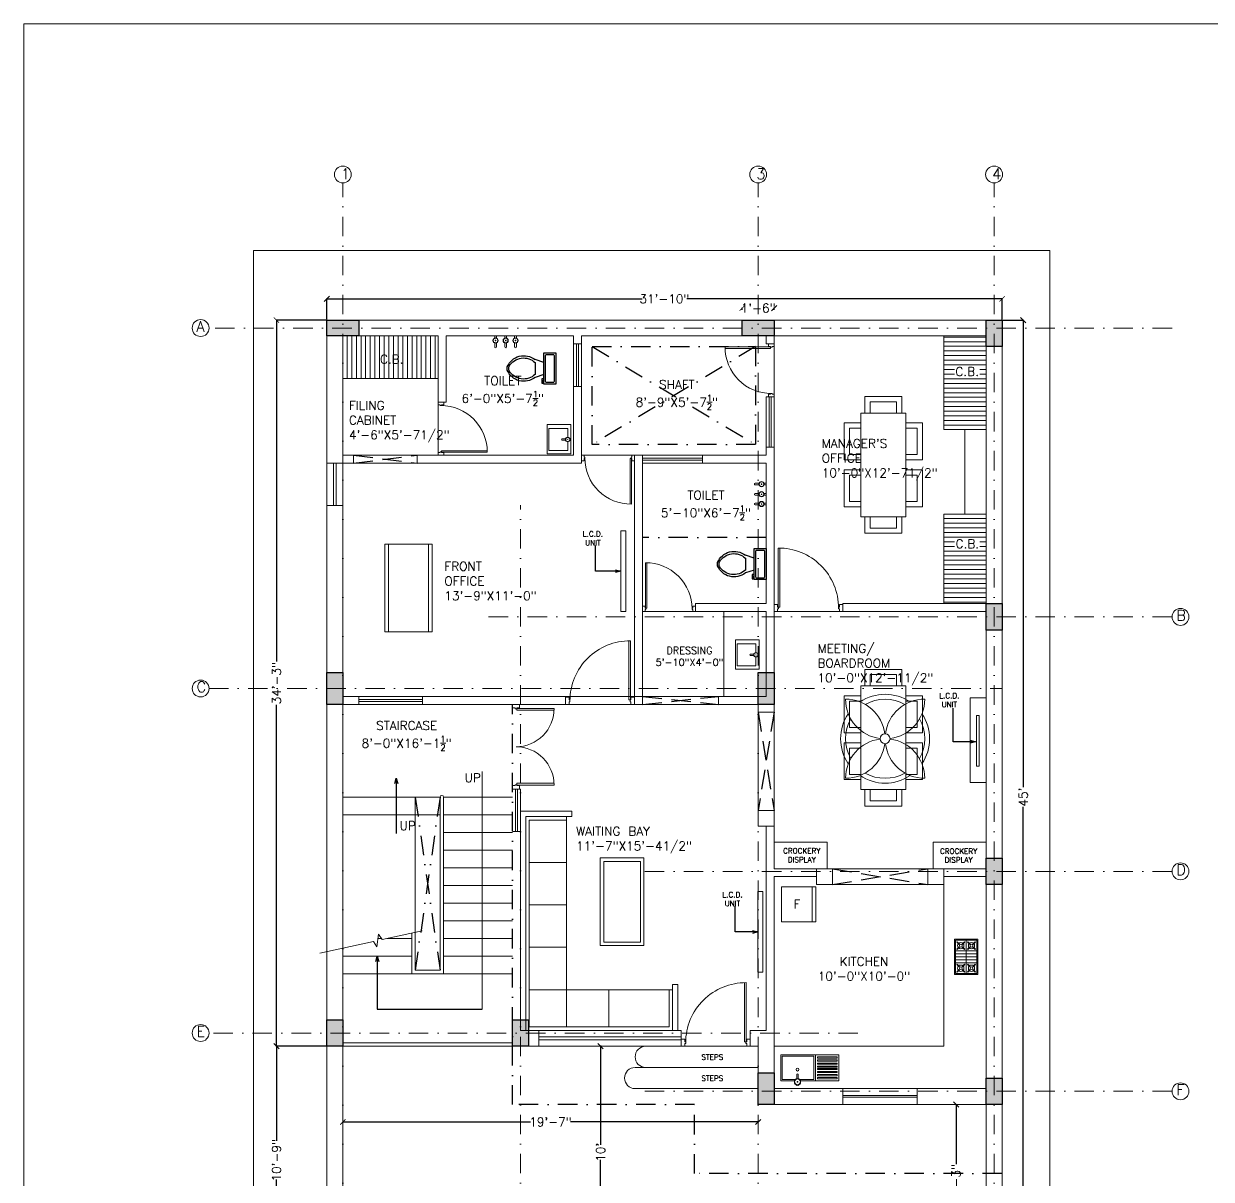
# Model space of a CAD drawing. Header units: inches. Extents: x 10416 to 14183, y 3009 to 10486.
# Drawn here: x 11217 to 11889, y 7477 to 8131 of the extents above; entities that cross this region are included whole.
import ezdxf

# ---------------------------------------------------------------- set-up
doc = ezdxf.new("R2010")
doc.units = ezdxf.units.IN
doc.header["$MEASUREMENT"] = 0
doc.header["$PDMODE"] = 98
doc.linetypes.add('DASHDOTX2', pattern=[2, 1, -0.5, 0, -0.5])
doc.linetypes.add('DASHEDX2', pattern=[1.5, 1, -0.5])
doc.layers.get('0').update_dxf_attribs({"lineweight": 9})
doc.layers.get('Defpoints').update_dxf_attribs({"lineweight": 9})
for name, color, linetype in [('A7- wall', 12, 'Continuous'), ('A7-arch', 144, 'DASHEDX2'), ('A7-column', 7, 'Continuous'), ('A7-cut out', 252, 'DASHDOTX2'), ('A7-door', 33, 'Continuous'), ('A7-furniture', 34, 'Continuous'), ('A7-sanitary', 132, 'Continuous'), ('A7-text', 232, 'Continuous')]:
    doc.layers.add(name, color=color, linetype=linetype)
doc.layers.add('A7-almirah', color=7, linetype='Continuous', true_color=0x895c32)
doc.layers.add('A7-pargola', color=7, linetype='Continuous', true_color=0xa99b8f)
for name, color, linetype, lineweight in [('DIM', 7, 'Continuous', 9), ('elehatch', 7, 'Continuous', 0), ('THIN', 8, 'Continuous', 9)]:
    doc.layers.add(name, color=color, linetype=linetype, lineweight=lineweight)
doc.styles.get("Standard").update_dxf_attribs({"font": 'txt.shx', "height": 5})
doc.styles.add('WORKING', font='txt.shx', dxfattribs={"height": 5})
doc.dimstyles.new('FERDIM', dxfattribs={"dimtxt": 5, "dimasz": 3, "dimexe": 0.1875, "dimexo": 0.375, "dimgap": 0.125, "dimtad": 0, "dimdec": 1, "dimzin": 0, "dimdsep": 46, "dimlunit": 4, "dimtxsty": 'Standard', "dimblk1": 'OBLIQUE', "dimblk2": 'ARCHTICK', "dimsah": 1, "dimcen": 0.09375, "dimdle": 0.1875, "dimclrd": 256, "dimclre": 256, "dimclrt": 256, "dimadec": 0, "dimazin": 3, "dimtfac": 1, "dimtdec": 1, "dimtofl": 0, "dimtmove": 1, "dimatfit": 3, "dimldrblk": 'OPEN30', "dimfxl": 1, "dimtolj": 1, "dimtzin": 0, "dimarcsym": 0})

# ---------------------------------------------------------------- blocks, each defined once
blk = doc.blocks.new('FFDF')
at = {"layer": 'A7-sanitary', "lineweight": 9}
for p, q in [((20303.78, 256.15), (20303.78, 255.15)), ((20304.72, 256.15), (20304.72, 255.14)), ((20309.5, 256.15), (20309.5, 255.15)), ((20310.45, 256.15), (20310.45, 255.14)), ((20315.04, 256.15), (20315.04, 255.15)), ((20315.99, 256.15), (20315.99, 255.14)), ((20303.78, 252.36), (20303.78, 250.16)), ((20304.41, 253.83), (20304.06, 253.68)), ((20304.72, 252.37), (20304.72, 250.16)), ((20309.5, 252.36), (20309.5, 250.16)), ((20310.14, 253.83), (20309.79, 253.68)), ((20310.45, 252.37), (20310.45, 250.16)), ((20315.04, 252.36), (20315.04, 250.16)), ((20315.68, 253.83), (20315.33, 253.68)), ((20315.99, 252.37), (20315.99, 250.16))]:
    blk.add_line(p, q, dxfattribs=at)
for centre, radius in [((20304.24, 253.75), 1.47), ((20304.24, 253.75), 1.28), ((20304.24, 253.75), 0.19), ((20309.97, 253.75), 1.47), ((20309.97, 253.75), 1.28), ((20309.97, 253.75), 0.19), ((20315.5, 253.75), 1.47), ((20315.5, 253.75), 1.28), ((20315.5, 253.75), 0.19)]:
    blk.add_circle(centre, radius, dxfattribs=at)
for centre in [(20304.25, 250.16), (20309.98, 250.16), (20315.51, 250.16)]:
    blk.add_arc(centre, 0.474, 180, 0, dxfattribs=at)
blk = doc.blocks.new('GFGGFFG')
at = {"layer": 'A7-sanitary', "lineweight": 9}
for p, q in [((20260.78, 242.76), (20260.78, 256.15)), ((20260.78, 256.15), (20277.33, 256.15)), ((20277.33, 256.15), (20277.33, 242.76)), ((20268.37, 253.14), (20268.37, 251.32)), ((20268.75, 254.31), (20268.88, 254.42)), ((20269.26, 253.14), (20269.26, 251.32)), ((20277.33, 242.76), (20260.78, 242.76))]:
    blk.add_line(p, q, dxfattribs=at)
blk.add_lwpolyline([(20270.12, 254.36), (20275.07, 254.36), (20275.07, 243.65), (20262.57, 243.65), (20262.57, 254.36), (20267.51, 254.36)], dxfattribs=at)
for radius in [1.3, 1.13, 0.0821]:
    blk.add_circle((20268.82, 254.36), radius, dxfattribs=at)
blk.add_arc((20268.82, 251.32), 0.446, 180, 0, dxfattribs=at)
blk = doc.blocks.new('*U13')
for p, q in [((-8, -8.5), (-8, -8)), ((-7, -8), (-7, -9.5)), ((-4, -8), (-6, -14)), ((4, -8), (6, -14)), ((9.5, -6), (9.5, -2)), ((-10, -8.5), (-8, -8.5)), ((-10, -9.5), (-10, -8.5)), ((-7, -9.5), (-10, -9.5)), ((4, -14), (-4, -14))]:
    blk.add_line(p, q)
blk.add_lwpolyline([(10.5, -8), (10.5, 0), (-10.5, 0), (-10.5, -8)], close=True)
for points in [[(-9.5, -2), (-9.5, -6)], [(8.5, -1), (-8.5, -1)], [(-8.5, -7), (8.5, -7)]]:
    blk.add_lwpolyline(points)
for centre, radius, start, end in [((-8.62, -1.88), 0.884, 81.8699, 188.1301), ((-8.62, -6.12), 0.884, 171.8699, 278.1301), ((8.62, -1.88), 0.884, 351.8699, 98.1301), ((8.62, -6.12), 0.884, 261.8699, 8.1301), ((3.52, -21.58), 12.17, 141.46911, 247.97143), ((4.2, -21.82), 11.33, 136.36773, 238.94682), ((-3.52, -21.58), 12.17, 292.02843, 38.53071), ((-4.2, -21.82), 11.33, 301.05301, 43.63209), ((0, -27.88), 4, 245.73182, 294.26817), ((0, -29), 4, 254.86053, 285.13947)]:
    blk.add_arc(centre, radius, start, end)
blk = doc.blocks.new('WTHREREG')
at = {"layer": 'A7-door', "lineweight": 0}
for p, q in [((677.32, -489.1), (677.32, -493.1)), ((679.32, -489.1), (677.32, -489.1)), ((679.32, -490.6), (679.32, -489.1)), ((677.32, -493.1), (679.32, -493.1)), ((679.82, -490.6), (679.32, -490.6)), ((679.32, -493.1), (679.32, -491.6)), ((679.32, -491.6), (679.82, -491.6)), ((679.82, -491.6), (679.82, -490.6))]:
    blk.add_line(p, q, dxfattribs=at)
blk = doc.blocks.new('EWRT5RYH6THYH')
at = {"lineweight": 0}
for p, q in [((713.07, -490.6), (713.07, -457.11)), ((714.07, -490.6), (714.07, -457.1)), ((714.07, -490.6), (713.07, -490.6))]:
    blk.add_line(p, q, dxfattribs=at)
blk.add_arc((713.82, -491.1), 34, 89.5787, 180, dxfattribs=at)
blk.add_blockref('WTHREREG', (0, 0), dxfattribs=at)
at = {"lineweight": 0, "xscale": -1}
blk.add_blockref('WTHREREG', (1393.64, 0), dxfattribs=at)
blk = doc.blocks.new('STOV')
at = {"layer": 'A7-sanitary', "lineweight": 9}
for p, q in [((-448.7, -319.3), (-448.7, -353)), ((-459.5, -330.2), (-437.9, -330.2)), ((-459.5, -333.2), (-437.9, -333.2)), ((-459.5, -336.2), (-437.9, -336.2)), ((-459.5, -339.2), (-437.9, -339.2)), ((-459.5, -342.2), (-437.9, -342.2))]:
    blk.add_line(p, q, dxfattribs=at)
for points in [[(-460.6, -354.1), (-436.8, -354.1), (-436.8, -318.3), (-460.6, -318.3)], [(-459.5, -353), (-437.9, -353), (-437.9, -319.3), (-459.5, -319.3)], [(-458, -321.2), (-457.7, -320.9), (-455.5, -323.1), (-455.8, -323.4)], [(-450.2, -321.2), (-450.5, -320.9), (-452.8, -323.1), (-452.5, -323.4)], [(-447.2, -321.2), (-446.9, -320.9), (-444.6, -323.1), (-444.9, -323.4)], [(-439.4, -321.2), (-439.7, -320.9), (-442, -323.1), (-441.7, -323.4)], [(-458, -328.4), (-457.7, -328.7), (-455.5, -326.4), (-455.8, -326.1)], [(-450.2, -328.4), (-450.5, -328.7), (-452.8, -326.4), (-452.5, -326.1)], [(-447.2, -328.4), (-446.9, -328.7), (-444.6, -326.4), (-444.9, -326.1)], [(-439.4, -328.4), (-439.7, -328.7), (-442, -326.4), (-441.7, -326.1)], [(-458, -344), (-457.7, -343.7), (-455.5, -346), (-455.8, -346.3)], [(-450.2, -344), (-450.5, -343.7), (-452.8, -346), (-452.5, -346.3)], [(-447.2, -344), (-446.9, -343.7), (-444.6, -346), (-444.9, -346.3)], [(-439.4, -344), (-439.7, -343.7), (-442, -346), (-441.7, -346.3)], [(-458, -351.2), (-457.7, -351.5), (-455.5, -349.2), (-455.8, -348.9)], [(-450.2, -351.2), (-450.5, -351.5), (-452.8, -349.2), (-452.5, -348.9)], [(-447.2, -351.2), (-446.9, -351.5), (-444.6, -349.2), (-444.9, -348.9)], [(-439.4, -351.2), (-439.7, -351.5), (-442, -349.2), (-441.7, -348.9)]]:
    blk.add_lwpolyline(points, close=True, dxfattribs=at)
for centre, radius in [((-454.1, -324.8), 3.19), ((-454.1, -324.8), 1.49), ((-443.3, -324.8), 3.19), ((-443.3, -324.8), 1.49), ((-454.1, -347.6), 3.19), ((-454.1, -347.6), 1.49), ((-443.3, -347.6), 3.19), ((-443.3, -347.6), 1.49)]:
    blk.add_circle(centre, radius, dxfattribs=at)
blk = doc.blocks.new('FTGF')
at = {"layer": 'A7-sanitary', "lineweight": 9}
for p, q in [((7083.37, 1438.33), (7067.17, 1438.33)), ((7067.17, 1438.33), (7067.17, 1402.08)), ((7083.37, 1414.37), (7083.37, 1438.33)), ((7067.17, 1423.68), (7083.37, 1423.68)), ((7082.1, 1412.97), (7079.47, 1412.97)), ((7082.1, 1412.07), (7079.47, 1412.07)), ((7083.37, 1402.08), (7083.37, 1410.67)), ((7083.74, 1412.52), (7084.28, 1412.52)), ((7086.54, 1412.97), (7085.91, 1412.97)), ((7086.54, 1412.07), (7085.91, 1412.07)), ((7067.17, 1402.08), (7083.37, 1402.08))]:
    blk.add_line(p, q, dxfattribs=at)
for points in [[(7068.47, 1424.92), (7069.18, 1424.92), (7069.18, 1437.18), (7068.47, 1437.18)], [(7070.31, 1424.92), (7071.02, 1424.92), (7071.02, 1437.18), (7070.31, 1437.18)], [(7072.3, 1424.92), (7073.01, 1424.92), (7073.01, 1437.18), (7072.3, 1437.18)], [(7074.14, 1424.92), (7074.85, 1424.92), (7074.85, 1437.18), (7074.14, 1437.18)], [(7076.4, 1424.92), (7075.69, 1424.92), (7075.69, 1437.18), (7076.4, 1437.18)], [(7078.24, 1424.92), (7077.53, 1424.92), (7077.53, 1437.18), (7078.24, 1437.18)], [(7080.22, 1424.92), (7079.51, 1424.92), (7079.51, 1437.18), (7080.22, 1437.18)], [(7082.06, 1424.92), (7081.36, 1424.92), (7081.36, 1437.18), (7082.06, 1437.18)]]:
    blk.add_lwpolyline(points, close=True, dxfattribs=at)
blk.add_lwpolyline([(7082.47, 1413.73), (7082.47, 1422.78), (7068.07, 1422.78), (7068.07, 1402.98), (7082.47, 1402.98), (7082.47, 1411.31)], dxfattribs=at)
for centre, radius in [((7076.37, 1412.52), 0.9), ((7084.01, 1412.52), 1.96), ((7084.01, 1412.52), 1.78), ((7084.01, 1412.52), 0.27)]:
    blk.add_circle(centre, radius, dxfattribs=at)
blk.add_arc((7079.47, 1412.52), 0.45, 90, 270, dxfattribs=at)
blk = doc.blocks.new('ukk')
at = {"layer": 'A7-furniture', "color": 253, "lineweight": 9}
for p, q in [((62701.34, 11820.31), (62755.52, 11820.31)), ((62701.34, 11796.7), (62701.34, 11820.31)), ((62755.52, 11796.7), (62755.52, 11820.31)), ((62701.34, 11796.7), (62755.52, 11796.7))]:
    blk.add_line(p, q, dxfattribs=at)
for points in [[(62706.54, 11820.31), (62706.54, 11828.97), (62725.83, 11828.97), (62725.83, 11820.31)], [(62731.03, 11820.31), (62731.03, 11828.97), (62750.32, 11828.97), (62750.32, 11820.31)], [(62709.3, 11820.31), (62709.3, 11826.22), (62723.07, 11826.22), (62723.07, 11820.31)], [(62733.79, 11820.31), (62733.79, 11826.22), (62747.57, 11826.22), (62747.57, 11820.31)], [(62701.34, 11818.15), (62692.68, 11818.15), (62692.68, 11798.86), (62701.34, 11798.86)], [(62701.34, 11815.39), (62695.44, 11815.39), (62695.44, 11801.62), (62701.34, 11801.62)], [(62755.52, 11818.15), (62764.18, 11818.15), (62764.18, 11798.86), (62755.52, 11798.86)], [(62755.52, 11815.39), (62761.43, 11815.39), (62761.43, 11801.62), (62755.52, 11801.62)], [(62706.54, 11796.7), (62706.54, 11788.04), (62725.83, 11788.04), (62725.83, 11796.7)], [(62709.3, 11796.7), (62709.3, 11790.79), (62723.07, 11790.79), (62723.07, 11796.7)], [(62731.03, 11796.7), (62731.03, 11788.04), (62750.32, 11788.04), (62750.32, 11796.7)], [(62733.79, 11796.7), (62733.79, 11790.79), (62747.57, 11790.79), (62747.57, 11796.7)]]:
    blk.add_lwpolyline(points, dxfattribs=at)
blk = doc.blocks.new('FRGHG')
at = {"layer": 'A7- wall', "color": 251, "lineweight": 5}
blk.add_circle((294457.3, -27483.8), 4.86, dxfattribs=at)
for centre, radius, start, end in [((294457.3, -27444.9), 38.9, 180, 262.8334), ((294418.4, -27483.8), 38.9, 7.1666, 90), ((294457.3, -27483.8), 43.7, 55.7711, 124.2289), ((294457.3, -27483.8), 38.9, 60, 120), ((294496.2, -27483.8), 38.9, 90, 172.8334), ((294457.3, -27444.9), 38.9, 277.1666, 0), ((294457.3, -27483.8), 43.7, 145.7711, 214.2289), ((294457.3, -27483.8), 38.9, 150, 210), ((294457.3, -27483.8), 38.9, 330, 30), ((294457.3, -27483.8), 43.7, 325.7711, 34.2289), ((294457.3, -27522.6), 38.9, 97.1666, 180), ((294418.4, -27483.8), 38.9, 270, 352.8334), ((294496.2, -27483.8), 38.9, 187.1666, 270), ((294457.3, -27522.6), 38.9, 0, 82.8334), ((294457.3, -27483.8), 43.7, 235.7711, 304.2289), ((294457.3, -27483.8), 38.9, 240, 300)]:
    blk.add_arc(centre, radius, start, end, dxfattribs=at)
blk = doc.blocks.new('_ArchTick')
at = {"layer": 'DIM', "color": 0, "const_width": 0.15}
blk.add_lwpolyline([(-0.5, -0.5), (0.5, 0.5)], dxfattribs=at)
blk = doc.blocks.new('_Oblique')
at = {"color": 0, "linetype": 'ByBlock', "lineweight": -2}
blk.add_line((-0.5, -0.5), (0.5, 0.5), dxfattribs=at)
blk = doc.blocks.new('_Open30')
at = {"color": 0, "linetype": 'ByBlock', "lineweight": -2}
for p, q in [((-1, 0.27), (0, 0)), ((0, 0), (-1, -0.27)), ((0, 0), (-1, 0))]:
    blk.add_line(p, q, dxfattribs=at)
blk = doc.blocks.new('*D19')
at = {"lineweight": -2, "ltscale": 45, "transparency": 16777216}
for p, q in [((11388.34, 7551.97), (11359.99, 7551.97)), ((11360.18, 7552.16), (11360.18, 7498.43)), ((11360.18, 7422.79), (11360.18, 7476.52)), ((11388.34, 7422.97), (11359.99, 7422.97))]:
    blk.add_line(p, q, dxfattribs=at)
at = {"layer": 'Defpoints', "color": 0, "lineweight": 13, "ltscale": 45, "transparency": 16777216}
for p in [(11360.18, 7551.97), (11388.71, 7551.97), (11388.71, 7422.97)]:
    blk.add_point(p, dxfattribs=at)
at = {"lineweight": -2, "ltscale": 45, "transparency": 16777216, "xscale": 3, "yscale": 3, "zscale": 3}
for name, p, rotation in [('_ArchTick', (11360.18, 7551.97), 90), ('_Oblique', (11360.18, 7422.97), 270)]:
    blk.add_blockref(name, p, dxfattribs=dict(at, rotation=rotation))
at = {"ltscale": 45, "transparency": 16777216, "insert": (11360.18, 7487.47), "char_height": 5, "attachment_point": 5, "rotation": 90}
blk.add_mtext('\\A1;10\'-9"', dxfattribs=at)
blk = doc.blocks.new('*D20')
at = {"lineweight": -2, "ltscale": 45, "transparency": 16777216}
for p, q in [((11388.34, 7962.97), (11359.99, 7962.97)), ((11360.18, 7963.16), (11360.18, 7769.68)), ((11360.18, 7551.79), (11360.18, 7745.27)), ((11388.34, 7551.97), (11359.99, 7551.97))]:
    blk.add_line(p, q, dxfattribs=at)
at = {"layer": 'Defpoints', "color": 0, "lineweight": 13, "ltscale": 45, "transparency": 16777216}
for p in [(11360.18, 7962.97), (11388.71, 7962.97), (11388.71, 7551.97)]:
    blk.add_point(p, dxfattribs=at)
at = {"lineweight": -2, "ltscale": 45, "transparency": 16777216, "xscale": 3, "yscale": 3, "zscale": 3}
for name, p, rotation in [('_ArchTick', (11360.18, 7962.97), 90), ('_Oblique', (11360.18, 7551.97), 270)]:
    blk.add_blockref(name, p, dxfattribs=dict(at, rotation=rotation))
at = {"ltscale": 45, "transparency": 16777216, "insert": (11360.18, 7757.47), "char_height": 5, "attachment_point": 5, "rotation": 90}
blk.add_mtext('\\A1;34\'-3"', dxfattribs=at)
blk = doc.blocks.new('*D21')
at = {"lineweight": -2, "ltscale": 45, "transparency": 16777216}
for p, q in [((11388.52, 7974.95), (11567.09, 7974.95)), ((11388.71, 7963.35), (11388.71, 7975.13)), ((11770.9, 7974.95), (11592.34, 7974.95)), ((11770.71, 7963.35), (11770.71, 7975.13))]:
    blk.add_line(p, q, dxfattribs=at)
at = {"layer": 'Defpoints', "color": 0, "lineweight": 13, "ltscale": 45, "transparency": 16777216}
for p in [(11770.71, 7974.95), (11388.71, 7962.97), (11770.71, 7962.97)]:
    blk.add_point(p, dxfattribs=at)
at = {"lineweight": -2, "ltscale": 45, "transparency": 16777216, "xscale": 3, "yscale": 3, "zscale": 3, "rotation": 180}
blk.add_blockref('_Oblique', (11388.71, 7974.95), dxfattribs=at)
at = {"lineweight": -2, "ltscale": 45, "transparency": 16777216, "xscale": 3, "yscale": 3, "zscale": 3}
blk.add_blockref('_ArchTick', (11770.71, 7974.95), dxfattribs=at)
at = {"ltscale": 45, "transparency": 16777216, "insert": (11579.71, 7974.95), "char_height": 5, "attachment_point": 5}
blk.add_mtext('\\A1;31\'-10"', dxfattribs=at)
blk = doc.blocks.new('*D22')
at = {"lineweight": -2, "ltscale": 45, "transparency": 16777216}
for p, q in [((11771.09, 7962.97), (11782.91, 7962.97)), ((11782.72, 7963.16), (11782.72, 7698.52)), ((11782.72, 7422.79), (11782.72, 7687.43)), ((11771.09, 7422.97), (11782.91, 7422.97))]:
    blk.add_line(p, q, dxfattribs=at)
at = {"layer": 'Defpoints', "color": 0, "ltscale": 45, "transparency": 16777216}
for p in [(11770.71, 7962.97), (11770.71, 7422.97), (11782.72, 7422.97)]:
    blk.add_point(p, dxfattribs=at)
at = {"lineweight": -2, "ltscale": 45, "transparency": 16777216, "xscale": 3, "yscale": 3, "zscale": 3}
for name, p, rotation in [('_Oblique', (11782.72, 7962.97), 90), ('_ArchTick', (11782.72, 7422.97), 270)]:
    blk.add_blockref(name, p, dxfattribs=dict(at, rotation=rotation))
at = {"ltscale": 45, "transparency": 16777216, "insert": (11782.72, 7692.97), "char_height": 5, "attachment_point": 5, "rotation": 90}
blk.add_mtext("\\A1;45'", dxfattribs=at)
blk = doc.blocks.new('*D23')
at = {"lineweight": -2, "ltscale": 45, "transparency": 16777216}
for p, q in [((11397.52, 7509.11), (11503.84, 7509.11)), ((11397.71, 7509.48), (11397.71, 7509.3)), ((11632.9, 7509.11), (11526.59, 7509.11)), ((11632.71, 7509.48), (11632.71, 7509.3))]:
    blk.add_line(p, q, dxfattribs=at)
at = {"layer": 'Defpoints', "color": 0, "lineweight": 13, "ltscale": 45, "transparency": 16777216}
for p in [(11397.71, 7509.11), (11397.71, 7509.11), (11632.71, 7509.11)]:
    blk.add_point(p, dxfattribs=at)
at = {"lineweight": -2, "ltscale": 45, "transparency": 16777216, "xscale": 3, "yscale": 3, "zscale": 3, "rotation": 180}
blk.add_blockref('_ArchTick', (11397.71, 7509.11), dxfattribs=at)
at = {"lineweight": -2, "ltscale": 45, "transparency": 16777216, "xscale": 3, "yscale": 3, "zscale": 3}
blk.add_blockref('_Oblique', (11632.71, 7509.11), dxfattribs=at)
at = {"ltscale": 45, "transparency": 16777216, "insert": (11515.21, 7509.11), "char_height": 5, "attachment_point": 5}
blk.add_mtext('\\A1;19\'-7"', dxfattribs=at)
blk = doc.blocks.new('*D24')
at = {"lineweight": -2, "ltscale": 45, "transparency": 16777216}
for p, q in [((11543.56, 7552.16), (11543.56, 7496.27)), ((11543.94, 7551.97), (11543.75, 7551.97)), ((11543.56, 7431.79), (11543.56, 7487.68)), ((11543.19, 7431.97), (11543.37, 7431.97))]:
    blk.add_line(p, q, dxfattribs=at)
at = {"layer": 'Defpoints', "color": 0, "lineweight": 13, "ltscale": 45, "transparency": 16777216}
for p in [(11543.56, 7551.97), (11543.56, 7431.97), (11543.56, 7431.97)]:
    blk.add_point(p, dxfattribs=at)
at = {"lineweight": -2, "ltscale": 45, "transparency": 16777216, "xscale": 3, "yscale": 3, "zscale": 3}
for name, p, rotation in [('_Oblique', (11543.56, 7551.97), 90), ('_ArchTick', (11543.56, 7431.97), 270)]:
    blk.add_blockref(name, p, dxfattribs=dict(at, rotation=rotation))
at = {"ltscale": 45, "transparency": 16777216, "insert": (11543.56, 7491.97), "char_height": 5, "attachment_point": 5, "rotation": 90}
blk.add_mtext("\\A1;10'", dxfattribs=at)
blk = doc.blocks.new('*D30')
at = {"lineweight": -2, "ltscale": 45, "transparency": 16777216}
for p, q in [((11744.66, 7519.16), (11744.66, 7485.18)), ((11744.66, 7518.97), (11744.85, 7518.97)), ((11744.66, 7431.79), (11744.66, 7465.77)), ((11744.66, 7431.97), (11744.48, 7431.97))]:
    blk.add_line(p, q, dxfattribs=at)
at = {"layer": 'Defpoints', "color": 0, "ltscale": 45, "transparency": 16777216}
for p in [(11744.66, 7518.97), (11744.66, 7431.97), (11744.66, 7431.97)]:
    blk.add_point(p, dxfattribs=at)
at = {"lineweight": -2, "ltscale": 45, "transparency": 16777216, "xscale": 3, "yscale": 3, "zscale": 3}
for name, p, rotation in [('_Oblique', (11744.66, 7518.97), 90), ('_ArchTick', (11744.66, 7431.97), 270)]:
    blk.add_blockref(name, p, dxfattribs=dict(at, rotation=rotation))
at = {"ltscale": 45, "transparency": 16777216, "insert": (11744.66, 7475.47), "char_height": 5, "attachment_point": 5, "rotation": 90}
blk.add_mtext('\\A1;7\'-3"', dxfattribs=at)
blk = doc.blocks.new('hfjhgkjgh')
at = {"layer": 'A7-door', "lineweight": 9}
for p, q in [((9706.21, 7743.22), (9706.21, 7742.22)), ((9706.21, 7743.17), (9727.21, 7743.17)), ((9706.21, 7742.17), (9727.2, 7742.17)), ((9706.21, 7700.78), (9706.21, 7699.78)), ((9706.21, 7700.78), (9727.2, 7700.78)), ((9706.21, 7699.78), (9727.21, 7699.78))]:
    blk.add_line(p, q, dxfattribs=at)
for centre, start, end in [((9705.71, 7742.97), 270, 0.52197), ((9705.71, 7699.97), 359.47803, 90)]:
    blk.add_arc(centre, 21.5, start, end, dxfattribs=at)
at = {"layer": 'A7-door', "lineweight": 9, "rotation": 270}
blk.add_blockref('WTHREREG', (10196.81, 8422.8), dxfattribs=at)
at = {"layer": 'A7-door', "lineweight": 9, "extrusion": (0, 0, -1), "zscale": -1, "rotation": 90}
blk.add_blockref('WTHREREG', (-10196.81, 7020.15), dxfattribs=at)
blk = doc.blocks.new('*D33')
at = {"lineweight": -2, "ltscale": 45, "transparency": 16777216}
for p, q in [((11623.52, 7969.78), (11623.84, 7969.78)), ((11623.71, 7968.78), (11623.71, 7969.97)), ((11641.9, 7969.78), (11641.59, 7969.78)), ((11641.71, 7968.78), (11641.71, 7969.97))]:
    blk.add_line(p, q, dxfattribs=at)
at = {"layer": 'Defpoints', "color": 0, "ltscale": 45, "transparency": 16777216}
for p in [(11623.71, 7969.78), (11623.71, 7962.97), (11641.71, 7962.97)]:
    blk.add_point(p, dxfattribs=at)
at = {"lineweight": -2, "ltscale": 45, "transparency": 16777216, "xscale": 3, "yscale": 3, "zscale": 3, "rotation": 180}
blk.add_blockref('_ArchTick', (11623.71, 7969.78), dxfattribs=at)
at = {"lineweight": -2, "ltscale": 45, "transparency": 16777216, "xscale": 3, "yscale": 3, "zscale": 3}
blk.add_blockref('_Oblique', (11641.71, 7969.78), dxfattribs=at)
at = {"ltscale": 45, "transparency": 16777216, "insert": (11632.71, 7969.78), "char_height": 5, "attachment_point": 5}
blk.add_mtext('\\A1;1\'-6"', dxfattribs=at)
blk = doc.blocks.new('rthnry')
at = {"ltscale": 45}
blk.add_hatch(color=5, dxfattribs=at).paths.add_polyline_path([(12508.04, 7803.3), (12517.04, 7803.3), (12517.04, 7785.3), (12508.04, 7785.3)])
at = {"color": 5, "ltscale": 45}
blk.add_lwpolyline([(12508.04, 7803.3), (12517.04, 7803.3), (12517.04, 7785.3), (12508.04, 7785.3)], close=True, dxfattribs=at)
blk = doc.blocks.new('rtbhynrj')
at = {"ltscale": 45}
blk.add_hatch(color=6, dxfattribs=at).paths.add_polyline_path([(12525.73, 7803.3), (12534.73, 7803.3), (12534.73, 7788.3), (12525.73, 7788.3)])
at = {"color": 6, "ltscale": 45}
blk.add_lwpolyline([(12525.73, 7803.3), (12534.73, 7803.3), (12534.73, 7788.3), (12525.73, 7788.3)], close=True, dxfattribs=at)
blk = doc.blocks.new('bgghgfgygg')
at = {"layer": 'A7-column'}
for p, rotation in [((6603.41, 20471.02), 270), ((6838.41, 20471.02), 270), ((26905.76, 15548.77), 180), ((27149.76, 15548.77), 180), ((27149.76, 15322.27), 180)]:
    blk.add_blockref('rthnry', p, dxfattribs=dict(at, rotation=rotation))
for p in [(2235.98, 159.67), (2235.98, -0.83), (2235.98, -144.83), (1862.98, -236.33), (1967.98, -236.33), (2235.98, -269.33)]:
    blk.add_blockref('rtbhynrj', p, dxfattribs=at)
blk = doc.blocks.new('fthytjut')
at = {"layer": 'A7- wall', "color": 251, "lineweight": 5, "ltscale": 45}
blk.add_lwpolyline([(13206.71, 10362.97), (13188.71, 10362.97), (13188.71, 10353.97), (13206.71, 10353.97)], close=True, dxfattribs=at)
at = {"layer": 'A7-cut out', "color": 251, "lineweight": 5, "ltscale": 11}
for p, q in [((13197.71, 9747.49), (13197.71, 10440.58)), ((13432.71, 9747.49), (13432.71, 10440.58)), ((13566.21, 9747.49), (13566.21, 10440.58)), ((13666.88, 10358.47), (13122.06, 10358.47)), ((13298.21, 9747.49), (13298.21, 10258.28)), ((13666.88, 10194.97), (13279.21, 10194.97)), ((13122.06, 10154.47), (13570.71, 10154.47)), ((13666.88, 10050.97), (13365.14, 10050.97)), ((13489.12, 9959.47), (13122.06, 9959.47)), ((13666.88, 9926.47), (13364.99, 9926.47))]:
    blk.add_line(p, q, dxfattribs=at)
at = {"layer": 'A7-text', "color": 251, "lineweight": 5, "ltscale": 45}
for centre in [(13197.71, 10445.37), (13432.71, 10445.37), (13566.21, 10445.37), (13117.27, 10358.47), (13671.68, 10194.97), (13117.27, 10154.47), (13671.68, 10050.97), (13117.27, 9959.47), (13671.68, 9926.47), (13298.21, 9742.7)]:
    blk.add_circle(centre, 4.79, dxfattribs=at)
at = {"layer": 'A7-text', "color": 251, "lineweight": 5, "ltscale": 45, "char_height": 6, "attachment_point": 1, "style": 'WORKING'}
for s, insert in [('1', (13196.68, 10448.68)), ('3', (13431.68, 10448.68)), ('4', (13565.18, 10448.68)), ('A', (13114.94, 10362.37)), ('B', (13669.34, 10198.87)), ('C', (13114.94, 10158.37)), ('D', (13669.34, 10054.87)), ('E', (13114.94, 9963.37)), ('F', (13669.34, 9930.37)), ('2', (13297.18, 9746))]:
    blk.add_mtext_dynamic_manual_height_columns(s, width=0.2604, gutter_width=25, heights=[0], dxfattribs=dict(at, insert=insert))

msp = doc.modelspace()

# ---------------------------------------------------------------- hatches: boundary and pattern name
at = {"ltscale": 45}
h = msp.add_hatch(dxfattribs=at)
h.set_pattern_fill('ANSI31', color=256, scale=21, angle=135, style=0)
h.set_pattern_definition([(180, (1800, -1200), (-4e-16, -2.625), [])])
h.paths.add_polyline_path([(11761.71, 7953.97), (11737.71, 7953.97), (11737.71, 7901.1), (11761.71, 7901.1)])
h.paths.add_polyline_path([(11743.89, 7930.11), (11758.06, 7930.11), (11758.06, 7937.61), (11743.89, 7937.61)], flags=16)
h = msp.add_hatch(dxfattribs=at)
h.set_pattern_fill('ANSI31', color=256, scale=21, angle=135, style=0)
h.set_pattern_definition([(180, (1800, -1297.5), (-4e-16, -2.625), [])])
h.paths.add_polyline_path([(11761.71, 7853.1), (11737.71, 7853.1), (11737.71, 7802.47), (11761.71, 7802.47)])
h.paths.add_polyline_path([(11743.89, 7832.61), (11758.06, 7832.61), (11758.06, 7840.11), (11743.89, 7840.11)], flags=16)
at = {"layer": 'A7-almirah', "lineweight": 9, "ltscale": 45}
h = msp.add_hatch(dxfattribs=at)
h.set_pattern_fill('ANSI31', color=256, scale=21, angle=45, style=0)
h.set_pattern_definition([(90, (1790, -1200), (-2.625, 4e-16), [])])
h.paths.add_polyline_path([(11451.71, 7953.97), (11397.71, 7953.97), (11397.71, 7929.97), (11451.71, 7929.97)])
h.paths.add_polyline_path([(11418.35, 7937.06), (11432.52, 7937.06), (11432.52, 7944.56), (11418.35, 7944.56)], flags=24)

# ---------------------------------------------------------------- linework, layer by layer
at = {"ltscale": 45}
for p, q in [((11388.71, 7380.97), (11388.71, 7962.97)), ((11737.71, 7901.1), (11761.71, 7901.1)), ((11749.71, 7901.1), (11749.71, 7853.1)), ((11388.71, 7881.97), (11532.71, 7881.97)), ((11392.41, 7881.97), (11392.41, 7857.97)), ((11394.01, 7881.97), (11394.01, 7857.97)), ((11397.71, 7857.97), (11388.71, 7857.97)), ((11737.71, 7853.1), (11761.71, 7853.1)), ((11610.21, 7749.97), (11610.21, 7745.47)), ((11476.47, 7573.01), (11476.47, 7707.41)), ((11452.71, 7692.97), (11397.71, 7692.97)), ((11493.71, 7692.97), (11454.71, 7692.97)), ((11452.71, 7682.97), (11397.71, 7682.97)), ((11493.71, 7682.97), (11454.71, 7682.97)), ((11641.71, 7685.47), (11632.71, 7685.47)), ((11493.71, 7672.97), (11454.71, 7672.97)), ((11641.71, 7676.47), (11632.71, 7676.47)), ((11493.71, 7662.97), (11454.71, 7662.97)), ((11493.71, 7652.97), (11454.71, 7652.97)), ((11665.71, 7643.47), (11665.71, 7652.47)), ((11674.71, 7643.47), (11674.71, 7652.47)), ((11728.71, 7643.47), (11728.71, 7652.47)), ((11493.71, 7642.97), (11454.71, 7642.97)), ((11493.71, 7632.97), (11454.71, 7632.97)), ((11493.71, 7622.97), (11454.71, 7622.97)), ((11419.52, 7612.97), (11417.61, 7612.97)), ((11436.71, 7612.97), (11422.67, 7612.97)), ((11493.71, 7612.97), (11454.71, 7612.97)), ((11436.71, 7602.97), (11397.71, 7602.97)), ((11493.71, 7602.97), (11454.71, 7602.97)), ((11493.71, 7592.97), (11397.71, 7592.97)), ((11452.71, 7594.97), (11438.71, 7594.97)), ((11508.71, 7560.97), (11508.71, 7551.97)), ((11589.21, 7560.97), (11589.21, 7551.97)), ((11628.21, 7560.97), (11628.21, 7551.97)), ((11388.71, 7551.97), (11632.71, 7551.97)), ((11493.71, 7553.97), (11397.71, 7553.97)), ((11632.71, 7518.97), (11632.71, 7551.97)), ((11680.71, 7527.97), (11680.71, 7518.97)), ((11722.71, 7527.97), (11722.71, 7518.97))]:
    msp.add_line(p, q, dxfattribs=at)
msp.add_lwpolyline([(12464.44, 8130.69), (11217.19, 8130.69), (11217.19, 7144.78), (12464.44, 7144.78)], close=True, dxfattribs=at)
for points in [[(11797.71, 7282.11), (11797.71, 8002.44), (11347.24, 8002.44), (11347.24, 7282.11)], [(11438.71, 7692.97), (11438.71, 7594.97)]]:
    msp.add_lwpolyline(points, dxfattribs=at)
at = {"linetype": 'Continuous', "ltscale": 45}
msp.add_lwpolyline([(11384.8, 7604.75), (11415.02, 7611.31), (11416.97, 7608.22), (11417.95, 7615.46), (11419.9, 7612.37), (11442.62, 7617.31)], dxfattribs=at)
at = {"layer": 'A7- wall', "color": 5, "lineweight": 13, "ltscale": 45}
msp.add_lwpolyline([(11388.71, 7962.97), (11770.71, 7962.97)], dxfattribs=at)
at = {"layer": 'A7-almirah', "lineweight": 9, "ltscale": 45}
msp.add_lwpolyline([(11451.71, 7929.97), (11397.71, 7929.97)], dxfattribs=at)
at = {"layer": 'A7-arch', "ltscale": 11}
for p, q in [((11403.71, 7886.47), (11439.71, 7881.97)), ((11403.71, 7881.97), (11439.71, 7886.47)), ((11567.21, 7749.97), (11610.21, 7745.47)), ((11567.21, 7745.47), (11610.21, 7749.97)), ((11641.71, 7740.97), (11632.71, 7685.47)), ((11632.71, 7740.97), (11641.71, 7685.47)), ((11674.71, 7652.47), (11728.71, 7643.47)), ((11674.71, 7643.47), (11728.71, 7652.47))]:
    msp.add_line(p, q, dxfattribs=at)
at = {"layer": 'A7-cut out', "ltscale": 11}
for p, q in [((11538.71, 7947.97), (11631.21, 7892.47)), ((11631.21, 7947.97), (11538.71, 7892.47)), ((11637.21, 7839.97), (11567.21, 7839.97)), ((11493.71, 7518.97), (11493.71, 7745.47)), ((11438.71, 7692.97), (11452.71, 7594.97)), ((11452.71, 7692.97), (11438.71, 7594.97)), ((11596.71, 7518.97), (11493.71, 7518.97)), ((11596.71, 7479.97), (11596.71, 7518.97)), ((11770.71, 7479.97), (11596.71, 7479.97))]:
    msp.add_line(p, q, dxfattribs=at)
msp.add_lwpolyline([(11538.71, 7947.97), (11631.21, 7947.97), (11631.21, 7892.47), (11538.71, 7892.47)], close=True, dxfattribs=at)
at = {"layer": 'A7-furniture', "lineweight": 5, "ltscale": 0.01}
for p, q in [((11555.03, 7798.06), (11555.03, 7843.68)), ((11527.28, 7684.97), (11498.21, 7684.97)), ((11527.28, 7681.97), (11501.21, 7681.97)), ((11501.21, 7560.97), (11501.21, 7681.97)), ((11503.21, 7562.97), (11503.21, 7679.97)), ((11503.21, 7679.97), (11524.28, 7679.97)), ((11524.28, 7562.97), (11524.28, 7681.97)), ((11527.28, 7681.97), (11527.28, 7684.97)), ((11524.28, 7655.97), (11503.21, 7655.97)), ((11632.53, 7593.86), (11632.53, 7639.48)), ((11524.28, 7631.97), (11503.21, 7631.97)), ((11524.28, 7607.97), (11503.21, 7607.97)), ((11587.28, 7586.97), (11584.28, 7586.97)), ((11584.28, 7560.97), (11584.28, 7586.97)), ((11587.28, 7560.97), (11587.28, 7586.97)), ((11584.28, 7583.97), (11503.21, 7583.97)), ((11548.28, 7562.97), (11548.28, 7583.97)), ((11582.28, 7562.97), (11582.28, 7583.97)), ((11582.28, 7562.97), (11503.21, 7562.97))]:
    msp.add_line(p, q, dxfattribs=at)
for points in [[(11555.03, 7843.68), (11557.85, 7843.68), (11557.85, 7798.06), (11555.03, 7798.06)], [(11761.71, 7749.22), (11752.71, 7749.22), (11752.71, 7701.22), (11761.71, 7701.22)], [(11632.53, 7639.48), (11635.35, 7639.48), (11635.35, 7593.86), (11632.53, 7593.86)]]:
    msp.add_lwpolyline(points, dxfattribs=at)
for points in [[(11421.47, 7786.46), (11421.47, 7836.05), (11446.19, 7836.05), (11446.19, 7786.46)], [(11423.47, 7786.46), (11423.47, 7836.05), (11448.19, 7836.05), (11448.19, 7786.46)], [(11757.79, 7739.13), (11756.33, 7739.13), (11756.33, 7710.44), (11757.79, 7710.44)], [(11543.36, 7608.94), (11543.36, 7658.54), (11568.08, 7658.54), (11568.08, 7608.94)], [(11545.36, 7610.94), (11545.36, 7656.54), (11566.08, 7656.54), (11566.08, 7610.94)]]:
    msp.add_lwpolyline(points, close=True, dxfattribs=at)
at = {"layer": 'A7-sanitary', "lineweight": 9}
msp.add_line((11665.25, 7642.19), (11665.25, 7622.45), dxfattribs=at)
for points in [[(11665.25, 7622.45), (11645.98, 7622.45), (11645.98, 7642.19), (11665.25, 7642.19)], [(11663.22, 7622.45), (11663.22, 7642.19)]]:
    msp.add_lwpolyline(points, dxfattribs=at)
at = {"layer": 'elehatch', "ltscale": 45}
for p, q in [((11770.71, 7962.97), (11388.71, 7962.97)), ((11770.71, 7962.97), (11770.71, 7422.97)), ((11397.71, 7953.97), (11451.71, 7953.97)), ((11397.71, 7953.97), (11397.71, 7886.47)), ((11451.71, 7953.97), (11451.71, 7886.47)), ((11456.21, 7953.97), (11456.21, 7916.47)), ((11528.21, 7953.97), (11528.21, 7886.47)), ((11528.21, 7949.47), (11532.71, 7949.47)), ((11529.91, 7949.47), (11529.91, 7925.47)), ((11531.01, 7949.47), (11531.01, 7925.47)), ((11532.71, 7953.97), (11532.71, 7881.97)), ((11637.21, 7953.97), (11637.21, 7949.47)), ((11637.21, 7949.47), (11641.71, 7949.47)), ((11641.71, 7652.47), (11641.71, 7953.97)), ((11641.71, 7953.97), (11761.71, 7953.97)), ((11737.71, 7901.1), (11737.71, 7953.97)), ((11761.71, 7953.97), (11761.71, 7802.47)), ((11528.21, 7925.47), (11532.71, 7925.47)), ((11451.71, 7916.47), (11456.21, 7916.47)), ((11637.21, 7919.47), (11637.21, 7886.47)), ((11637.21, 7919.47), (11641.71, 7919.47)), ((11638.91, 7919.47), (11638.91, 7890.97)), ((11640.01, 7919.47), (11640.01, 7890.97)), ((11637.21, 7890.97), (11641.71, 7890.97)), ((11397.71, 7886.47), (11528.21, 7886.47)), ((11397.71, 7749.97), (11397.71, 7881.97)), ((11403.71, 7886.47), (11403.71, 7881.97)), ((11439.71, 7886.47), (11439.71, 7881.97)), ((11532.71, 7886.47), (11637.21, 7886.47)), ((11562.71, 7886.47), (11562.71, 7745.47)), ((11567.21, 7745.47), (11567.21, 7886.47)), ((11567.21, 7884.77), (11601.21, 7884.77)), ((11601.21, 7883.67), (11567.21, 7883.67)), ((11637.21, 7881.97), (11567.21, 7881.97)), ((11601.21, 7886.47), (11601.21, 7881.97)), ((11637.21, 7881.97), (11637.21, 7802.47)), ((11737.71, 7802.47), (11737.71, 7853.1)), ((11637.21, 7802.47), (11597.21, 7802.47)), ((11597.21, 7802.47), (11597.21, 7797.97)), ((11761.71, 7802.47), (11680.71, 7802.47)), ((11680.71, 7802.47), (11680.71, 7797.97)), ((11637.21, 7797.97), (11567.21, 7797.97)), ((11613.21, 7797.97), (11613.21, 7749.97)), ((11637.21, 7797.97), (11637.21, 7749.97)), ((11761.71, 7797.97), (11641.71, 7797.97)), ((11761.71, 7652.47), (11761.71, 7797.97)), ((11397.71, 7749.97), (11637.21, 7749.97)), ((11406.71, 7745.47), (11406.71, 7749.97)), ((11442.71, 7748.27), (11406.71, 7748.27)), ((11406.71, 7747.17), (11442.71, 7747.17)), ((11442.71, 7745.47), (11442.71, 7749.97)), ((11523.71, 7749.97), (11523.71, 7745.47)), ((11397.71, 7745.47), (11632.71, 7745.47)), ((11397.71, 7431.97), (11397.71, 7745.47)), ((11632.71, 7676.47), (11632.71, 7745.47)), ((11632.71, 7740.97), (11632.71, 7740.97)), ((11641.71, 7740.97), (11632.71, 7740.97)), ((11452.71, 7594.97), (11452.71, 7692.97)), ((11454.71, 7592.97), (11454.71, 7692.97)), ((11493.71, 7697.47), (11498.21, 7697.47)), ((11495.41, 7673.47), (11495.41, 7697.47)), ((11496.51, 7673.47), (11496.51, 7697.47)), ((11498.21, 7560.97), (11498.21, 7697.47)), ((11493.71, 7673.47), (11498.21, 7673.47)), ((11637.21, 7560.97), (11637.21, 7676.47)), ((11671.71, 7667.47), (11641.71, 7667.47)), ((11671.71, 7652.47), (11671.71, 7667.47)), ((11731.71, 7652.47), (11731.71, 7667.47)), ((11761.71, 7667.47), (11731.71, 7667.47)), ((11641.71, 7652.47), (11761.71, 7652.47)), ((11641.71, 7527.97), (11641.71, 7647.97)), ((11665.71, 7647.97), (11641.71, 7647.97)), ((11737.71, 7551.97), (11737.71, 7652.47)), ((11761.71, 7647.97), (11737.71, 7647.97)), ((11761.71, 7527.97), (11761.71, 7647.97)), ((11665.71, 7643.47), (11737.71, 7643.47)), ((11436.71, 7592.97), (11436.71, 7616.03)), ((11589.21, 7560.97), (11498.21, 7560.97)), ((11637.21, 7560.97), (11628.21, 7560.97)), ((11589.21, 7557.27), (11508.71, 7557.27)), ((11589.21, 7555.67), (11508.71, 7555.67)), ((11737.71, 7551.97), (11641.71, 7551.97)), ((11632.71, 7539.97), (11563.1, 7539.97)), ((11632.71, 7527.97), (11563.1, 7527.97)), ((11761.71, 7527.97), (11641.71, 7527.97)), ((11770.71, 7518.97), (11632.71, 7518.97)), ((11722.71, 7524.19), (11680.71, 7524.19)), ((11722.71, 7523.09), (11680.71, 7523.09)), ((11761.71, 7518.97), (11761.71, 7431.97))]:
    msp.add_line(p, q, dxfattribs=at)
for points in [[(11397.71, 7953.97), (11397.71, 7953.97)], [(11456.21, 7953.97), (11528.21, 7953.97)], [(11532.71, 7953.97), (11637.21, 7953.97)]]:
    msp.add_lwpolyline(points, dxfattribs=at)
for centre, radius, start, end in [((11453.71, 7692.97), 1, 0, 180), ((11569.1, 7545.97), 6, 90, 270), ((11563.1, 7533.97), 6, 90, 270)]:
    msp.add_arc(centre, radius, start, end, dxfattribs=at)

# ---------------------------------------------------------------- block references
at = {"layer": 'A7-column', "lineweight": 13}
msp.add_blockref('bgghgfgygg', (-3000, 0), dxfattribs=at)
at = {"layer": 'A7-cut out', "lineweight": 5}
msp.add_blockref('fthytjut', (-1800, -2400), dxfattribs=at)
at = {"layer": 'A7-door', "yscale": 0.7692307692304894}
for p, xscale, zscale, rotation in [((11262.4, 7398.46), 0.7692307692304894, 0.7692307692304894, 89.99999999998003), ((11831.02, 8437.49), 0.7692307692304894, 0.7692307692304894, 270), ((11011.7, 7507.17), -0.7692307692304894, 0.7692307692307168, 180)]:
    msp.add_blockref('EWRT5RYH6THYH', p, dxfattribs=dict(at, xscale=xscale, zscale=zscale, rotation=rotation))
at = {"layer": 'A7-door', "xscale": -1}
msp.add_blockref('EWRT5RYH6THYH', (12358.03, 8291.07), dxfattribs=at)
at = {"layer": 'A7-door', "xscale": -0.7692307692304894, "yscale": 0.7692307692304894, "zscale": 0.7692307692307168}
msp.add_blockref('EWRT5RYH6THYH', (12118.23, 8177.28), dxfattribs=at)
at = {"layer": 'A7-door'}
for name, p in [('EWRT5RYH6THYH', (10846.39, 8238.57)), ('hfjhgkjgh', (1790, 0)), ('EWRT5RYH6THYH', (10911.89, 8045.07))]:
    msp.add_blockref(name, p, dxfattribs=at)
at = {"layer": 'A7-pargola', "lineweight": 5, "xscale": -0.5760000000125729, "yscale": 0.5760000000009313, "zscale": 0.5760000000009313, "rotation": 180}
msp.add_blockref('FRGHG', (-157902.87, -8104.65), dxfattribs=at)
at = {"layer": 'A7-sanitary', "lineweight": 9}
msp.add_blockref('FFDF', (-8820.1, 7697.65), dxfattribs=at)
for name, p, xscale, yscale, zscale, rotation in [('*U13', (11518.21, 7935.56), -0.8359999999905994, 0.8359999999905994, 0.8360000000000118, 270), ('*U13', (11637.21, 7824.84), -0.8359999999905994, 0.8359999999905994, 0.8360000000000118, 270), ('STOV', (11499.12, 7414.27), 0.5599999999994907, 0.5599999999994907, 0.5599999999994907, 180), ('FTGF', (10373.53, 13958.45), 0.9072000000014668, 0.9072000000014668, 0.9072000000014668, 270)]:
    msp.add_blockref(name, p, dxfattribs=dict(at, xscale=xscale, yscale=yscale, zscale=zscale, rotation=rotation))
at = {"layer": 'A7-sanitary', "lineweight": 9, "xscale": -1, "rotation": 270}
for p in [(11270.58, -12373.42), (11377.11, -12495.33)]:
    msp.add_blockref('GFGGFFG', p, dxfattribs=at)
at = {"layer": 'A7-sanitary', "lineweight": 9, "rotation": 270}
msp.add_blockref('FFDF', (11380.89, 28174.36), dxfattribs=at)
at = {"layer": 'THIN', "color": 7, "xscale": 1.083333333333333, "yscale": 1.083333333333333, "zscale": 1.083333333333333, "rotation": 270}
for p in [(-1089.05, 75836.82), (-1089.05, 75682.37)]:
    msp.add_blockref('ukk', p, dxfattribs=at)

# ---------------------------------------------------------------- texts
at = {"ltscale": 45, "attachment_point": 1, "style": 'WORKING'}
for s, width, insert, char_height in [('\\pxqc;C.B.', 1.4431, (11424.71, 7943.31), 5), ('\\pxqc;C.B.', 5, (11748.47, 7936.36), 5), ('\\A1;\\pxqc;TOILET\\P6\'-0"X5\'-7{\\H0.7x;\\S1/2;}"', 1.4431, (11487.53, 7931.16), 5), ('\\A1;\\pxqc;SHAFT\\P8\'-9"X5\'-7{\\H0.7x;\\S1/2;}"', 1.4431, (11586.01, 7928.98), 5), ('FILING CABINET \\P4\'-6"X5\'-71/2"', 1.4431, (11401.19, 7917.16), 5), ('MANAGER\'S OFFICE \\P10\'-0"X12\'-71/2"', 50.9237, (11668.71, 7895.63), 5), ('\\A1;\\pxqc;TOILET\\P5\'-10"X6\'-7{\\H0.7x;\\S1/2;}"', 1.4431, (11602.45, 7866.39), 5), ('\\pxqc;L.C.D.\\PUNIT', 3, (11537.68, 7843.43), 3), ('\\pxqc;C.B.', 5, (11748.54, 7838.86), 5), ('FRONT OFFICE \\P13\'-9"X11\'-0"', 45.1533, (11455.17, 7826.1), 5), ('MEETING/ BOARDROOM \\P10\'-0"X12\'-11/2"', 53.6312, (11666.28, 7779.63), 5), ('\\A1;\\pxqc;DRESSING\\P5\'-10"X4\'-0"', 1.4431, (11593.14, 7777.96), 4), ('\\pxqc;L.C.D.\\PUNIT', 3, (11739.37, 7751.88), 3), ('\\A1;\\pxqc;STAIRCASE\\P8\'-0"X16\'-1{\\H0.7x;\\S1/2;}"', 63.715, (11401.98, 7735.98), 5), ('\\A1;\\pxqc;UP', 5, (11468.68, 7706.43), 5), ('\\A1;\\pxqc;UP', 5, (11431.9, 7679.28), 5), ('WAITING BAY\\P11\'-7"X15\'-41/2"', 63.715, (11529.73, 7676.18), 5), ('\\A1;\\pxqc;CROCKERY DISPLAY', 15.6595, (11649.55, 7664.06), 3), ('\\A1;\\pxqc;CROCKERY DISPLAY', 15.6595, (11738.3, 7663.91), 3), ('\\pxqc;L.C.D.\\PUNIT', 3, (11616.68, 7639.24), 3), ('\\A1;\\pxqc;KITCHEN\\P10\'-0"X10\'-0"', 53.6312, (11665.77, 7602.47), 5)]:
    msp.add_mtext_dynamic_manual_height_columns(s, width=width, gutter_width=25, heights=[0], dxfattribs=dict(at, insert=insert, char_height=char_height))
at = {"layer": 'A7-sanitary', "lineweight": 9, "insert": (11652.16, 7634.91), "char_height": 5, "attachment_point": 1, "style": 'WORKING'}
msp.add_mtext_dynamic_manual_height_columns('\\A1;\\pxqc;F', width=5, gutter_width=25, heights=[0], dxfattribs=at)
at = {"layer": 'elehatch', "ltscale": 45, "char_height": 3, "attachment_point": 1, "style": 'WORKING'}
for insert in [(11600.62, 7547.33), (11600.62, 7535.33)]:
    msp.add_mtext_dynamic_manual_height_columns('STEPS', width=0.1066, gutter_width=25, heights=[0], dxfattribs=dict(at, insert=insert))

# ---------------------------------------------------------------- dimensions: what is measured, and where the dimension line sits
at = {"ltscale": 45}
for base, p1, p2, picture, middle in [((11770.71, 7974.95), (11388.71, 7962.97), (11770.71, 7962.97), '*D21', (11579.71, 7974.95)), ((11397.71, 7509.11), (11632.71, 7509.11), (11397.71, 7509.11), '*D23', (11515.21, 7509.11))]:
    dim = msp.add_linear_dim(base=base, p1=p1, p2=p2, dimstyle='FERDIM', dxfattribs=at)
    dim.commit()
    dim.dimension.update_dxf_attribs({"geometry": picture, "text_midpoint": middle})
dim = msp.add_linear_dim(base=(11623.71, 7969.78), p1=(11641.71, 7962.97), p2=(11623.71, 7962.97), dimstyle='FERDIM', override={"dimfxlon": 1}, dxfattribs=at)
dim.commit()
dim.dimension.update_dxf_attribs({"geometry": '*D33', "text_midpoint": (11632.71, 7969.78)})
for base, p1, p2, picture, middle in [((11360.18, 7962.97), (11388.71, 7551.97), (11388.71, 7962.97), '*D20', (11360.18, 7757.47)), ((11782.72, 7422.97), (11770.71, 7962.97), (11770.71, 7422.97), '*D22', (11782.72, 7692.97)), ((11360.18, 7551.97), (11388.71, 7422.97), (11388.71, 7551.97), '*D19', (11360.18, 7487.47)), ((11543.56, 7431.97), (11543.56, 7551.97), (11543.56, 7431.97), '*D24', (11543.56, 7491.97))]:
    dim = msp.add_linear_dim(base=base, p1=p1, p2=p2, angle=90, dimstyle='FERDIM', dxfattribs=at)
    dim.commit()
    dim.dimension.update_dxf_attribs({"geometry": picture, "text_midpoint": middle})
dim = msp.add_linear_dim(base=(11744.66, 7431.97), p1=(11744.66, 7518.97), p2=(11744.66, 7431.97), angle=90, dimstyle='FERDIM', override={"dimfxlon": 1}, dxfattribs=at)
dim.commit()
dim.dimension.update_dxf_attribs({"geometry": '*D30', "text_midpoint": (11744.66, 7475.47)})

# ---------------------------------------------------------------- leaders
for points, override in [([(11555.03, 7820.87), (11540.68, 7820.87), (11540.68, 7835.43)], {"dimgap": 0.125, "dimtad": 0}), ([(11427.94, 7703.63), (11427.94, 7672.48)], {"dimgap": 0.125, "dimtad": 0, "dimfxlon": 1}), ([(11632.53, 7616.67), (11619.68, 7616.67), (11619.68, 7631.24)], {"dimgap": 0.125, "dimtad": 0}), ([(11417.21, 7602.97), (11417.21, 7573.01), (11476.47, 7573.01)], {"dimgap": 0.125, "dimtad": 0, "dimfxlon": 1})]:
    msp.add_leader(points, dimstyle='FERDIM', override=override, dxfattribs=at)
at = {"layer": 'A7-furniture', "lineweight": 5, "ltscale": 0.01}
msp.add_leader([(11755.64, 7724.36), (11743, 7724.36), (11743, 7743.39)], dimstyle='FERDIM', override={"dimgap": 0.125, "dimtad": 0}, dxfattribs=at)

doc.saveas('drawing.dxf')
